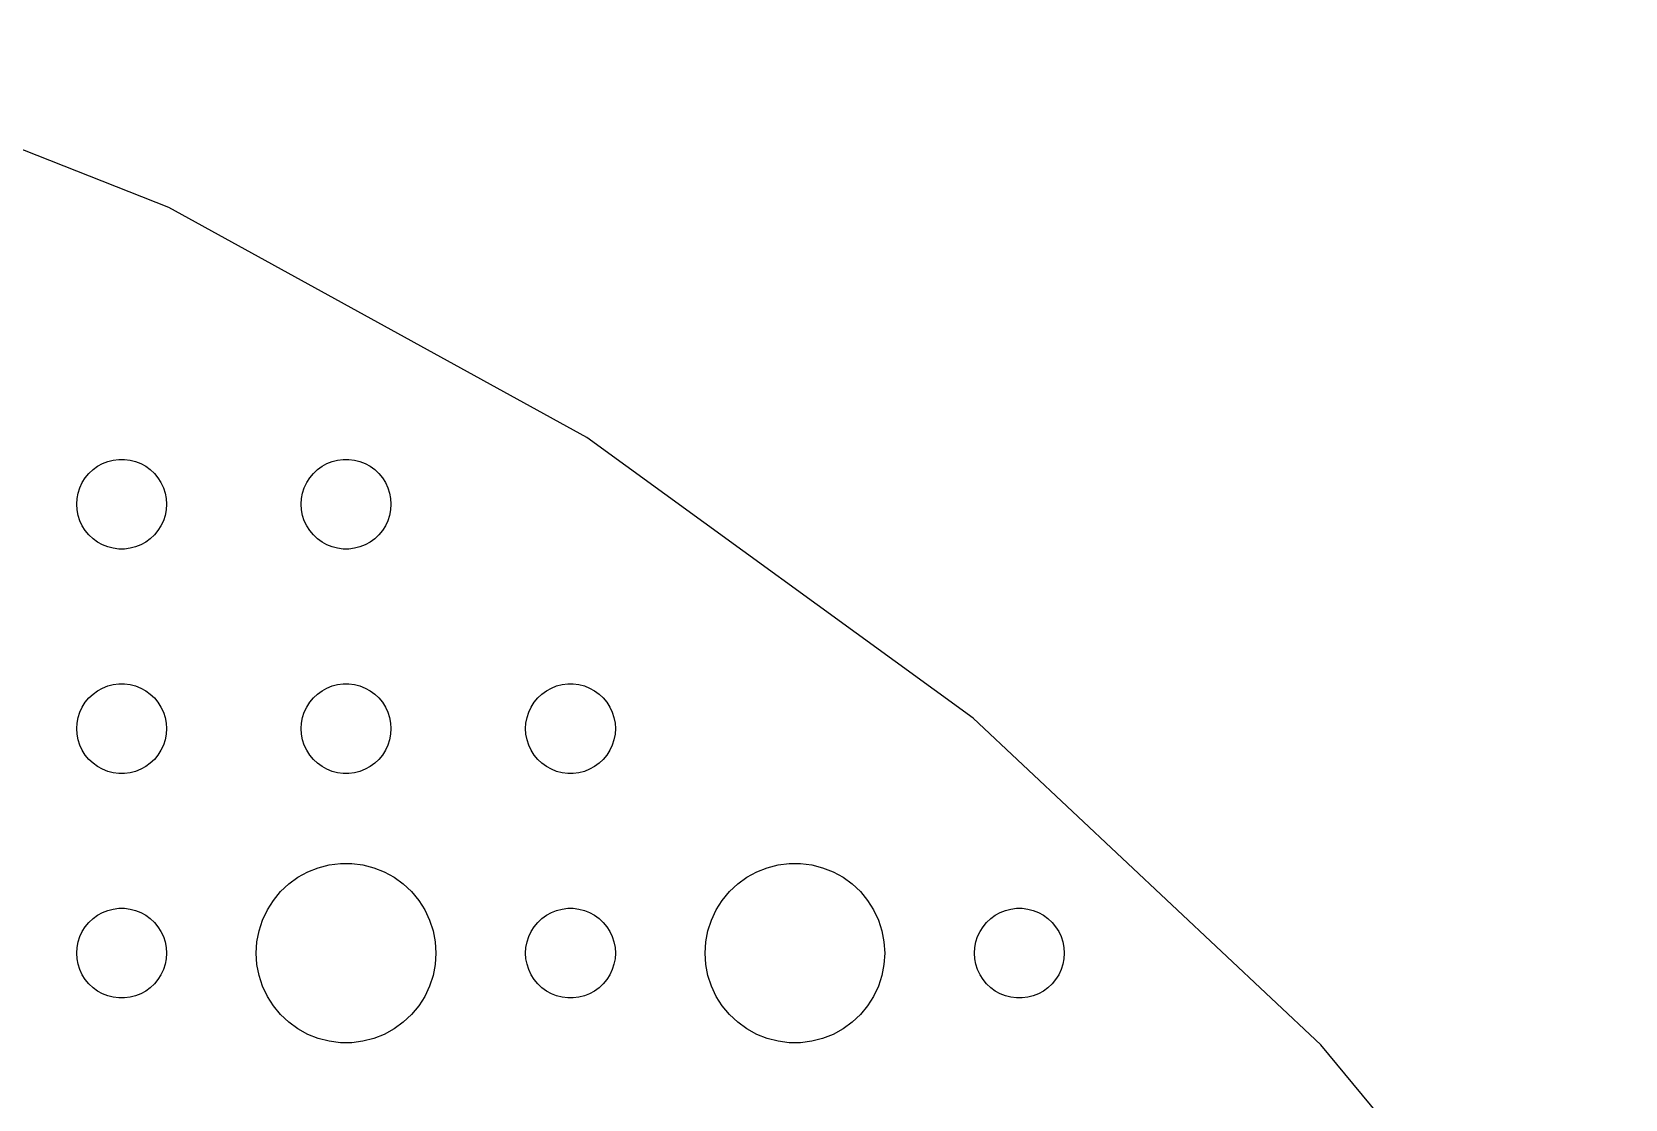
# Model space of a CAD drawing. Header units: metres. Extents: x -127 to 127, y -127 to 127.
# Drawn here: x 49.5 to 102.7, y 85.1 to 120.8 of the extents above; entities that cross this region are included whole.
import ezdxf

# ---------------------------------------------------------------- set-up
doc = ezdxf.new("R2010")
doc.units = ezdxf.units.M

msp = doc.modelspace()

# ---------------------------------------------------------------- linework, layer by layer
for p, q in [((54.074, 114.913), (39.2451, 120.784)), ((68.05, 107.23), (54.074, 114.913)), ((80.9529, 97.8552), (68.05, 107.23)), ((52.2189, 106.473), (52.4058, 106.497)), ((52.4058, 106.497), (52.5942, 106.497)), ((52.5942, 106.497), (52.7811, 106.473)), ((59.7189, 106.473), (59.9058, 106.497)), ((59.9058, 106.497), (60.0942, 106.497)), ((60.0942, 106.497), (60.2811, 106.473)), ((51.2865, 105.882), (51.4065, 106.027)), ((51.4065, 106.027), (51.5439, 106.156)), ((51.5439, 106.156), (51.6963, 106.266)), ((51.6963, 106.266), (51.8613, 106.357)), ((51.8613, 106.357), (52.0365, 106.427)), ((52.0365, 106.427), (52.2189, 106.473)), ((52.7811, 106.473), (52.9635, 106.427)), ((52.9635, 106.427), (53.1387, 106.357)), ((53.1387, 106.357), (53.3037, 106.266)), ((53.3037, 106.266), (53.4561, 106.156)), ((53.4561, 106.156), (53.5934, 106.027)), ((53.5934, 106.027), (53.7135, 105.882)), ((58.7865, 105.882), (58.9065, 106.027)), ((58.9065, 106.027), (59.0439, 106.156)), ((59.0439, 106.156), (59.1963, 106.266)), ((59.1963, 106.266), (59.3613, 106.357)), ((59.3613, 106.357), (59.5365, 106.427)), ((59.5365, 106.427), (59.7189, 106.473)), ((60.2811, 106.473), (60.4635, 106.427)), ((60.4635, 106.427), (60.6387, 106.357)), ((60.6387, 106.357), (60.8037, 106.266)), ((60.8037, 106.266), (60.9561, 106.156)), ((60.9561, 106.156), (61.0934, 106.027)), ((61.0934, 106.027), (61.2135, 105.882)), ((51.0471, 105.373), (51.1053, 105.552)), ((51.1053, 105.552), (51.1855, 105.723)), ((51.1855, 105.723), (51.2865, 105.882)), ((53.7135, 105.882), (53.8145, 105.723)), ((53.8145, 105.723), (53.8947, 105.552)), ((53.8947, 105.552), (53.9529, 105.373)), ((58.5471, 105.373), (58.6053, 105.552)), ((58.6053, 105.552), (58.6855, 105.723)), ((58.6855, 105.723), (58.7865, 105.882)), ((61.2135, 105.882), (61.3145, 105.723)), ((61.3145, 105.723), (61.3947, 105.552)), ((61.3947, 105.552), (61.4529, 105.373)), ((51, 105), (51.0118, 105.188)), ((51.0118, 104.812), (51, 105)), ((51.0118, 105.188), (51.0471, 105.373)), ((53.9529, 105.373), (53.9882, 105.188)), ((53.9882, 105.188), (54, 105)), ((54, 105), (53.9882, 104.812)), ((58.5, 105), (58.5118, 105.188)), ((58.5118, 104.812), (58.5, 105)), ((58.5118, 105.188), (58.5471, 105.373)), ((61.4529, 105.373), (61.4882, 105.188)), ((61.4882, 105.188), (61.5, 105)), ((61.5, 105), (61.4882, 104.812)), ((51.0471, 104.627), (51.0118, 104.812)), ((51.1053, 104.448), (51.0471, 104.627)), ((51.1855, 104.277), (51.1053, 104.448)), ((53.8947, 104.448), (53.8145, 104.277)), ((53.9529, 104.627), (53.8947, 104.448)), ((53.9882, 104.812), (53.9529, 104.627)), ((58.5471, 104.627), (58.5118, 104.812)), ((58.6053, 104.448), (58.5471, 104.627)), ((58.6855, 104.277), (58.6053, 104.448)), ((61.3947, 104.448), (61.3145, 104.277)), ((61.4529, 104.627), (61.3947, 104.448)), ((61.4882, 104.812), (61.4529, 104.627)), ((51.2865, 104.118), (51.1855, 104.277)), ((51.4065, 103.973), (51.2865, 104.118)), ((51.5439, 103.844), (51.4065, 103.973)), ((51.6963, 103.734), (51.5439, 103.844)), ((53.4561, 103.844), (53.3037, 103.734)), ((53.5934, 103.973), (53.4561, 103.844)), ((53.7135, 104.118), (53.5934, 103.973)), ((53.8145, 104.277), (53.7135, 104.118)), ((58.7865, 104.118), (58.6855, 104.277)), ((58.9065, 103.973), (58.7865, 104.118)), ((59.0439, 103.844), (58.9065, 103.973)), ((59.1963, 103.734), (59.0439, 103.844)), ((60.9561, 103.844), (60.8037, 103.734)), ((61.0934, 103.973), (60.9561, 103.844)), ((61.2135, 104.118), (61.0934, 103.973)), ((61.3145, 104.277), (61.2135, 104.118)), ((51.8613, 103.643), (51.6963, 103.734)), ((52.0365, 103.573), (51.8613, 103.643)), ((52.2189, 103.527), (52.0365, 103.573)), ((52.4058, 103.503), (52.2189, 103.527)), ((52.5942, 103.503), (52.4058, 103.503)), ((52.7811, 103.527), (52.5942, 103.503)), ((52.9635, 103.573), (52.7811, 103.527)), ((53.1387, 103.643), (52.9635, 103.573)), ((53.3037, 103.734), (53.1387, 103.643)), ((59.3613, 103.643), (59.1963, 103.734)), ((59.5365, 103.573), (59.3613, 103.643)), ((59.7189, 103.527), (59.5365, 103.573)), ((59.9058, 103.503), (59.7189, 103.527)), ((60.0942, 103.503), (59.9058, 103.503)), ((60.2811, 103.527), (60.0942, 103.503)), ((60.4635, 103.573), (60.2811, 103.527)), ((60.6387, 103.643), (60.4635, 103.573)), ((60.8037, 103.734), (60.6387, 103.643)), ((51.2865, 98.3817), (51.4065, 98.5268)), ((51.4065, 98.5268), (51.5439, 98.6558)), ((51.5439, 98.6558), (51.6963, 98.7665)), ((51.6963, 98.7665), (51.8613, 98.8572)), ((51.8613, 98.8572), (52.0365, 98.9266)), ((52.0365, 98.9266), (52.2189, 98.9734)), ((52.2189, 98.9734), (52.4058, 98.997)), ((52.4058, 98.997), (52.5942, 98.997)), ((52.5942, 98.997), (52.7811, 98.9734)), ((52.7811, 98.9734), (52.9635, 98.9266)), ((52.9635, 98.9266), (53.1387, 98.8572)), ((53.1387, 98.8572), (53.3037, 98.7665)), ((53.3037, 98.7665), (53.4561, 98.6558)), ((53.4561, 98.6558), (53.5934, 98.5268)), ((53.5934, 98.5268), (53.7135, 98.3817)), ((58.7865, 98.3817), (58.9065, 98.5268)), ((58.9065, 98.5268), (59.0439, 98.6558)), ((59.0439, 98.6558), (59.1963, 98.7665)), ((59.1963, 98.7665), (59.3613, 98.8572)), ((59.3613, 98.8572), (59.5365, 98.9266)), ((59.5365, 98.9266), (59.7189, 98.9734)), ((59.7189, 98.9734), (59.9058, 98.997)), ((59.9058, 98.997), (60.0942, 98.997)), ((60.0942, 98.997), (60.2811, 98.9734)), ((60.2811, 98.9734), (60.4635, 98.9266)), ((60.4635, 98.9266), (60.6387, 98.8572)), ((60.6387, 98.8572), (60.8037, 98.7665)), ((60.8037, 98.7665), (60.9561, 98.6558)), ((60.9561, 98.6558), (61.0934, 98.5268)), ((61.0934, 98.5268), (61.2135, 98.3817)), ((66.2865, 98.3817), (66.4065, 98.5268)), ((66.4065, 98.5268), (66.5439, 98.6558)), ((66.5439, 98.6558), (66.6963, 98.7665)), ((66.6963, 98.7665), (66.8613, 98.8572)), ((66.8613, 98.8572), (67.0365, 98.9266)), ((67.0365, 98.9266), (67.2189, 98.9734)), ((67.2189, 98.9734), (67.4058, 98.997)), ((67.4058, 98.997), (67.5942, 98.997)), ((67.5942, 98.997), (67.7811, 98.9734)), ((67.7811, 98.9734), (67.9635, 98.9266)), ((67.9635, 98.9266), (68.1387, 98.8572)), ((68.1387, 98.8572), (68.3037, 98.7665)), ((68.3037, 98.7665), (68.4561, 98.6558)), ((68.4561, 98.6558), (68.5934, 98.5268)), ((68.5934, 98.5268), (68.7135, 98.3817)), ((51.0471, 97.873), (51.1053, 98.0522)), ((51.1053, 98.0522), (51.1855, 98.2226)), ((51.1855, 98.2226), (51.2865, 98.3817)), ((53.7135, 98.3817), (53.8145, 98.2226)), ((53.8145, 98.2226), (53.8947, 98.0522)), ((53.8947, 98.0522), (53.9529, 97.873)), ((58.5471, 97.873), (58.6053, 98.0522)), ((58.6053, 98.0522), (58.6855, 98.2226)), ((58.6855, 98.2226), (58.7865, 98.3817)), ((61.2135, 98.3817), (61.3145, 98.2226)), ((61.3145, 98.2226), (61.3947, 98.0522)), ((61.3947, 98.0522), (61.4529, 97.873)), ((66.0471, 97.873), (66.1053, 98.0522)), ((66.1053, 98.0522), (66.1855, 98.2226)), ((66.1855, 98.2226), (66.2865, 98.3817)), ((68.7135, 98.3817), (68.8145, 98.2226)), ((68.8145, 98.2226), (68.8947, 98.0522)), ((68.8947, 98.0522), (68.9529, 97.873)), ((51, 97.5), (51.0118, 97.688)), ((51.0118, 97.312), (51, 97.5)), ((51.0118, 97.688), (51.0471, 97.873)), ((53.9529, 97.873), (53.9882, 97.688)), ((53.9882, 97.688), (54, 97.5)), ((54, 97.5), (53.9882, 97.312)), ((58.5, 97.5), (58.5118, 97.688)), ((58.5118, 97.312), (58.5, 97.5)), ((58.5118, 97.688), (58.5471, 97.873)), ((61.4529, 97.873), (61.4882, 97.688)), ((61.4882, 97.688), (61.5, 97.5)), ((61.5, 97.5), (61.4882, 97.312)), ((66, 97.5), (66.0118, 97.688)), ((66.0118, 97.312), (66, 97.5)), ((66.0118, 97.688), (66.0471, 97.873)), ((68.9529, 97.873), (68.9882, 97.688)), ((68.9882, 97.688), (69, 97.5)), ((69, 97.5), (68.9882, 97.312)), ((92.579, 86.9375), (80.9529, 97.8552)), ((51.0471, 97.127), (51.0118, 97.312)), ((51.1053, 96.9478), (51.0471, 97.127)), ((51.1855, 96.7774), (51.1053, 96.9478)), ((53.8947, 96.9478), (53.8145, 96.7774)), ((53.9529, 97.127), (53.8947, 96.9478)), ((53.9882, 97.312), (53.9529, 97.127)), ((58.5471, 97.127), (58.5118, 97.312)), ((58.6053, 96.9478), (58.5471, 97.127)), ((58.6855, 96.7774), (58.6053, 96.9478)), ((61.3947, 96.9478), (61.3145, 96.7774)), ((61.4529, 97.127), (61.3947, 96.9478)), ((61.4882, 97.312), (61.4529, 97.127)), ((66.0471, 97.127), (66.0118, 97.312)), ((66.1053, 96.9478), (66.0471, 97.127)), ((66.1855, 96.7774), (66.1053, 96.9478)), ((68.8947, 96.9478), (68.8145, 96.7774)), ((68.9529, 97.127), (68.8947, 96.9478)), ((68.9882, 97.312), (68.9529, 97.127)), ((51.2865, 96.6183), (51.1855, 96.7774)), ((51.4065, 96.4732), (51.2865, 96.6183)), ((51.5439, 96.3442), (51.4065, 96.4732)), ((53.5934, 96.4732), (53.4561, 96.3442)), ((53.7135, 96.6183), (53.5934, 96.4732)), ((53.8145, 96.7774), (53.7135, 96.6183)), ((58.7865, 96.6183), (58.6855, 96.7774)), ((58.9065, 96.4732), (58.7865, 96.6183)), ((59.0439, 96.3442), (58.9065, 96.4732)), ((61.0934, 96.4732), (60.9561, 96.3442)), ((61.2135, 96.6183), (61.0934, 96.4732)), ((61.3145, 96.7774), (61.2135, 96.6183)), ((66.2865, 96.6183), (66.1855, 96.7774)), ((66.4065, 96.4732), (66.2865, 96.6183)), ((66.5439, 96.3442), (66.4065, 96.4732)), ((68.5934, 96.4732), (68.4561, 96.3442)), ((68.7135, 96.6183), (68.5934, 96.4732)), ((68.8145, 96.7774), (68.7135, 96.6183)), ((51.6963, 96.2335), (51.5439, 96.3442)), ((51.8613, 96.1428), (51.6963, 96.2335)), ((52.0365, 96.0734), (51.8613, 96.1428)), ((52.2189, 96.0266), (52.0365, 96.0734)), ((52.4058, 96.003), (52.2189, 96.0266)), ((52.5942, 96.003), (52.4058, 96.003)), ((52.7811, 96.0266), (52.5942, 96.003)), ((52.9635, 96.0734), (52.7811, 96.0266)), ((53.1387, 96.1428), (52.9635, 96.0734)), ((53.3037, 96.2335), (53.1387, 96.1428)), ((53.4561, 96.3442), (53.3037, 96.2335)), ((59.1963, 96.2335), (59.0439, 96.3442)), ((59.3613, 96.1428), (59.1963, 96.2335)), ((59.5365, 96.0734), (59.3613, 96.1428)), ((59.7189, 96.0266), (59.5365, 96.0734)), ((59.9058, 96.003), (59.7189, 96.0266)), ((60.0942, 96.003), (59.9058, 96.003)), ((60.2811, 96.0266), (60.0942, 96.003)), ((60.4635, 96.0734), (60.2811, 96.0266)), ((60.6387, 96.1428), (60.4635, 96.0734)), ((60.8037, 96.2335), (60.6387, 96.1428)), ((60.9561, 96.3442), (60.8037, 96.2335)), ((66.6963, 96.2335), (66.5439, 96.3442)), ((66.8613, 96.1428), (66.6963, 96.2335)), ((67.0365, 96.0734), (66.8613, 96.1428)), ((67.2189, 96.0266), (67.0365, 96.0734)), ((67.4058, 96.003), (67.2189, 96.0266)), ((67.5942, 96.003), (67.4058, 96.003)), ((67.7811, 96.0266), (67.5942, 96.003)), ((67.9635, 96.0734), (67.7811, 96.0266)), ((68.1387, 96.1428), (67.9635, 96.0734)), ((68.3037, 96.2335), (68.1387, 96.1428)), ((68.4561, 96.3442), (68.3037, 96.2335)), ((58.3925, 92.533), (58.7227, 92.7145)), ((58.7227, 92.7145), (59.0729, 92.8532)), ((59.0729, 92.8532), (59.4379, 92.9469)), ((59.4379, 92.9469), (59.8116, 92.9941)), ((59.8116, 92.9941), (60.1884, 92.9941)), ((60.1884, 92.9941), (60.5621, 92.9469)), ((60.5621, 92.9469), (60.927, 92.8532)), ((60.927, 92.8532), (61.2773, 92.7145)), ((61.2773, 92.7145), (61.6075, 92.533)), ((73.3925, 92.533), (73.7227, 92.7145)), ((73.7227, 92.7145), (74.073, 92.8532)), ((74.073, 92.8532), (74.4379, 92.9469)), ((74.4379, 92.9469), (74.8116, 92.9941)), ((74.8116, 92.9941), (75.1884, 92.9941)), ((75.1884, 92.9941), (75.5621, 92.9469)), ((75.5621, 92.9469), (75.927, 92.8532)), ((75.927, 92.8532), (76.2773, 92.7145)), ((76.2773, 92.7145), (76.6075, 92.533)), ((57.8131, 92.0536), (58.0877, 92.3115)), ((58.0877, 92.3115), (58.3925, 92.533)), ((61.6075, 92.533), (61.9123, 92.3115)), ((61.9123, 92.3115), (62.1869, 92.0536)), ((72.8131, 92.0536), (73.0877, 92.3115)), ((73.0877, 92.3115), (73.3925, 92.533)), ((76.6075, 92.533), (76.9123, 92.3115)), ((76.9123, 92.3115), (77.1869, 92.0536)), ((57.3711, 91.4453), (57.5729, 91.7634)), ((57.5729, 91.7634), (57.8131, 92.0536)), ((62.1869, 92.0536), (62.427, 91.7634)), ((62.427, 91.7634), (62.6289, 91.4453)), ((72.3711, 91.4453), (72.573, 91.7634)), ((72.573, 91.7634), (72.8131, 92.0536)), ((77.1869, 92.0536), (77.427, 91.7634)), ((77.427, 91.7634), (77.6289, 91.4453)), ((51.4065, 91.0268), (51.5439, 91.1558)), ((51.5439, 91.1558), (51.6963, 91.2665)), ((51.6963, 91.2665), (51.8613, 91.3572)), ((51.8613, 91.3572), (52.0365, 91.4266)), ((52.0365, 91.4266), (52.2189, 91.4734)), ((52.2189, 91.4734), (52.4058, 91.497)), ((52.4058, 91.497), (52.5942, 91.497)), ((52.5942, 91.497), (52.7811, 91.4734)), ((52.7811, 91.4734), (52.9635, 91.4266)), ((52.9635, 91.4266), (53.1387, 91.3572)), ((53.1387, 91.3572), (53.3037, 91.2665)), ((53.3037, 91.2665), (53.4561, 91.1558)), ((53.4561, 91.1558), (53.5934, 91.0268)), ((57.0942, 90.7461), (57.2107, 91.1044)), ((57.2107, 91.1044), (57.3711, 91.4453)), ((62.6289, 91.4453), (62.7893, 91.1044)), ((62.7893, 91.1044), (62.9057, 90.7461)), ((66.4065, 91.0268), (66.5439, 91.1558)), ((66.5439, 91.1558), (66.6963, 91.2665)), ((66.6963, 91.2665), (66.8613, 91.3572)), ((66.8613, 91.3572), (67.0365, 91.4266)), ((67.0365, 91.4266), (67.2189, 91.4734)), ((67.2189, 91.4734), (67.4058, 91.497)), ((67.4058, 91.497), (67.5942, 91.497)), ((67.5942, 91.497), (67.7811, 91.4734)), ((67.7811, 91.4734), (67.9635, 91.4266)), ((67.9635, 91.4266), (68.1387, 91.3572)), ((68.1387, 91.3572), (68.3037, 91.2665)), ((68.3037, 91.2665), (68.4561, 91.1558)), ((68.4561, 91.1558), (68.5934, 91.0268)), ((72.0943, 90.7461), (72.2107, 91.1044)), ((72.2107, 91.1044), (72.3711, 91.4453)), ((77.6289, 91.4453), (77.7893, 91.1044)), ((77.7893, 91.1044), (77.9057, 90.7461)), ((81.4065, 91.0268), (81.5439, 91.1558)), ((81.5439, 91.1558), (81.6963, 91.2665)), ((81.6963, 91.2665), (81.8613, 91.3572)), ((81.8613, 91.3572), (82.0365, 91.4266)), ((82.0365, 91.4266), (82.2189, 91.4734)), ((82.2189, 91.4734), (82.4058, 91.497)), ((82.4058, 91.497), (82.5942, 91.497)), ((82.5942, 91.497), (82.7811, 91.4734)), ((82.7811, 91.4734), (82.9635, 91.4266)), ((82.9635, 91.4266), (83.1387, 91.3572)), ((83.1387, 91.3572), (83.3037, 91.2665)), ((83.3037, 91.2665), (83.4561, 91.1558)), ((83.4561, 91.1558), (83.5934, 91.0268)), ((51.0471, 90.373), (51.1053, 90.5522)), ((51.1053, 90.5522), (51.1855, 90.7226)), ((51.1855, 90.7226), (51.2865, 90.8817)), ((51.2865, 90.8817), (51.4065, 91.0268)), ((53.5934, 91.0268), (53.7135, 90.8817)), ((53.7135, 90.8817), (53.8145, 90.7226)), ((53.8145, 90.7226), (53.8947, 90.5522)), ((53.8947, 90.5522), (53.9529, 90.373)), ((57.0237, 90.376), (57.0942, 90.7461)), ((62.9057, 90.7461), (62.9763, 90.376)), ((66.0471, 90.373), (66.1053, 90.5522)), ((66.1053, 90.5522), (66.1855, 90.7226)), ((66.1855, 90.7226), (66.2865, 90.8817)), ((66.2865, 90.8817), (66.4065, 91.0268)), ((68.5934, 91.0268), (68.7135, 90.8817)), ((68.7135, 90.8817), (68.8145, 90.7226)), ((68.8145, 90.7226), (68.8947, 90.5522)), ((68.8947, 90.5522), (68.9529, 90.373)), ((72.0237, 90.376), (72.0943, 90.7461)), ((77.9057, 90.7461), (77.9763, 90.376)), ((81.0471, 90.373), (81.1053, 90.5522)), ((81.1053, 90.5522), (81.1855, 90.7226)), ((81.1855, 90.7226), (81.2865, 90.8817)), ((81.2865, 90.8817), (81.4065, 91.0268)), ((83.5934, 91.0268), (83.7135, 90.8817)), ((83.7135, 90.8817), (83.8145, 90.7226)), ((83.8145, 90.7226), (83.8947, 90.5522)), ((83.8947, 90.5522), (83.9529, 90.373)), ((51, 90), (51.0118, 90.188)), ((51.0118, 89.812), (51, 90)), ((51.0118, 90.188), (51.0471, 90.373)), ((53.9529, 90.373), (53.9882, 90.188)), ((53.9882, 90.188), (54, 90)), ((54, 90), (53.9882, 89.812)), ((57, 90), (57.0237, 90.376)), ((57.0237, 89.624), (57, 90)), ((62.9763, 90.376), (63, 90)), ((63, 90), (62.9763, 89.624)), ((66, 90), (66.0118, 90.188)), ((66.0118, 89.812), (66, 90)), ((66.0118, 90.188), (66.0471, 90.373)), ((68.9529, 90.373), (68.9882, 90.188)), ((68.9882, 90.188), (69, 90)), ((69, 90), (68.9882, 89.812)), ((72, 90), (72.0237, 90.376)), ((72.0237, 89.624), (72, 90)), ((77.9763, 90.376), (78, 90)), ((78, 90), (77.9763, 89.624)), ((81, 90), (81.0118, 90.188)), ((81.0118, 89.812), (81, 90)), ((81.0118, 90.188), (81.0471, 90.373)), ((83.9529, 90.373), (83.9882, 90.188)), ((83.9882, 90.188), (84, 90)), ((84, 90), (83.9882, 89.812)), ((51.0471, 89.627), (51.0118, 89.812)), ((51.1053, 89.4478), (51.0471, 89.627)), ((53.9529, 89.627), (53.8947, 89.4478)), ((53.9882, 89.812), (53.9529, 89.627)), ((57.0942, 89.2539), (57.0237, 89.624)), ((62.9763, 89.624), (62.9057, 89.2539)), ((66.0471, 89.627), (66.0118, 89.812)), ((66.1053, 89.4478), (66.0471, 89.627)), ((68.9529, 89.627), (68.8947, 89.4478)), ((68.9882, 89.812), (68.9529, 89.627)), ((72.0943, 89.2539), (72.0237, 89.624)), ((77.9763, 89.624), (77.9057, 89.2539)), ((81.0471, 89.627), (81.0118, 89.812)), ((81.1053, 89.4478), (81.0471, 89.627)), ((83.9529, 89.627), (83.8947, 89.4478)), ((83.9882, 89.812), (83.9529, 89.627)), ((51.1855, 89.2774), (51.1053, 89.4478)), ((51.2865, 89.1183), (51.1855, 89.2774)), ((51.4065, 88.9732), (51.2865, 89.1183)), ((51.5439, 88.8442), (51.4065, 88.9732)), ((53.5934, 88.9732), (53.4561, 88.8442)), ((53.7135, 89.1183), (53.5934, 88.9732)), ((53.8145, 89.2774), (53.7135, 89.1183)), ((53.8947, 89.4478), (53.8145, 89.2774)), ((57.2107, 88.8956), (57.0942, 89.2539)), ((62.9057, 89.2539), (62.7893, 88.8956)), ((66.1855, 89.2774), (66.1053, 89.4478)), ((66.2865, 89.1183), (66.1855, 89.2774)), ((66.4065, 88.9732), (66.2865, 89.1183)), ((66.5439, 88.8442), (66.4065, 88.9732)), ((68.5934, 88.9732), (68.4561, 88.8442)), ((68.7135, 89.1183), (68.5934, 88.9732)), ((68.8145, 89.2774), (68.7135, 89.1183)), ((68.8947, 89.4478), (68.8145, 89.2774)), ((72.2107, 88.8956), (72.0943, 89.2539)), ((77.9057, 89.2539), (77.7893, 88.8956)), ((81.1855, 89.2774), (81.1053, 89.4478)), ((81.2865, 89.1183), (81.1855, 89.2774)), ((81.4065, 88.9732), (81.2865, 89.1183)), ((81.5439, 88.8442), (81.4065, 88.9732)), ((83.5934, 88.9732), (83.4561, 88.8442)), ((83.7135, 89.1183), (83.5934, 88.9732)), ((83.8145, 89.2774), (83.7135, 89.1183)), ((83.8947, 89.4478), (83.8145, 89.2774)), ((51.6963, 88.7335), (51.5439, 88.8442)), ((51.8613, 88.6428), (51.6963, 88.7335)), ((52.0365, 88.5734), (51.8613, 88.6428)), ((52.2189, 88.5266), (52.0365, 88.5734)), ((52.4058, 88.503), (52.2189, 88.5266)), ((52.5942, 88.503), (52.4058, 88.503)), ((52.7811, 88.5266), (52.5942, 88.503)), ((52.9635, 88.5734), (52.7811, 88.5266)), ((53.1387, 88.6428), (52.9635, 88.5734)), ((53.3037, 88.7335), (53.1387, 88.6428)), ((53.4561, 88.8442), (53.3037, 88.7335)), ((57.3711, 88.5547), (57.2107, 88.8956)), ((57.5729, 88.2366), (57.3711, 88.5547)), ((62.6289, 88.5547), (62.427, 88.2366)), ((62.7893, 88.8956), (62.6289, 88.5547)), ((66.6963, 88.7335), (66.5439, 88.8442)), ((66.8613, 88.6428), (66.6963, 88.7335)), ((67.0365, 88.5734), (66.8613, 88.6428)), ((67.2189, 88.5266), (67.0365, 88.5734)), ((67.4058, 88.503), (67.2189, 88.5266)), ((67.5942, 88.503), (67.4058, 88.503)), ((67.7811, 88.5266), (67.5942, 88.503)), ((67.9635, 88.5734), (67.7811, 88.5266)), ((68.1387, 88.6428), (67.9635, 88.5734)), ((68.3037, 88.7335), (68.1387, 88.6428)), ((68.4561, 88.8442), (68.3037, 88.7335)), ((72.3711, 88.5547), (72.2107, 88.8956)), ((72.573, 88.2366), (72.3711, 88.5547)), ((77.6289, 88.5547), (77.427, 88.2366)), ((77.7893, 88.8956), (77.6289, 88.5547)), ((81.6963, 88.7335), (81.5439, 88.8442)), ((81.8613, 88.6428), (81.6963, 88.7335)), ((82.0365, 88.5734), (81.8613, 88.6428)), ((82.2189, 88.5266), (82.0365, 88.5734)), ((82.4058, 88.503), (82.2189, 88.5266)), ((82.5942, 88.503), (82.4058, 88.503)), ((82.7811, 88.5266), (82.5942, 88.503)), ((82.9635, 88.5734), (82.7811, 88.5266)), ((83.1387, 88.6428), (82.9635, 88.5734)), ((83.3037, 88.7335), (83.1387, 88.6428)), ((83.4561, 88.8442), (83.3037, 88.7335)), ((57.8131, 87.9464), (57.5729, 88.2366)), ((58.0877, 87.6885), (57.8131, 87.9464)), ((62.1869, 87.9464), (61.9123, 87.6885)), ((62.427, 88.2366), (62.1869, 87.9464)), ((72.8131, 87.9464), (72.573, 88.2366)), ((73.0877, 87.6885), (72.8131, 87.9464)), ((77.1869, 87.9464), (76.9123, 87.6885)), ((77.427, 88.2366), (77.1869, 87.9464)), ((58.3925, 87.467), (58.0877, 87.6885)), ((58.7227, 87.2855), (58.3925, 87.467)), ((61.6075, 87.467), (61.2773, 87.2855)), ((61.9123, 87.6885), (61.6075, 87.467)), ((73.3925, 87.467), (73.0877, 87.6885)), ((73.7227, 87.2855), (73.3925, 87.467)), ((76.6075, 87.467), (76.2773, 87.2855)), ((76.9123, 87.6885), (76.6075, 87.467)), ((59.0729, 87.1468), (58.7227, 87.2855)), ((59.4379, 87.0531), (59.0729, 87.1468)), ((59.8116, 87.0059), (59.4379, 87.0531)), ((60.1884, 87.0059), (59.8116, 87.0059)), ((60.5621, 87.0531), (60.1884, 87.0059)), ((60.927, 87.1468), (60.5621, 87.0531)), ((61.2773, 87.2855), (60.927, 87.1468)), ((74.073, 87.1468), (73.7227, 87.2855)), ((74.4379, 87.0531), (74.073, 87.1468)), ((74.8116, 87.0059), (74.4379, 87.0531)), ((75.1884, 87.0059), (74.8116, 87.0059)), ((75.5621, 87.0531), (75.1884, 87.0059)), ((75.927, 87.1468), (75.5621, 87.0531)), ((76.2773, 87.2855), (75.927, 87.1468)), ((102.745, 74.6487), (92.579, 86.9375))]:
    msp.add_line(p, q)

doc.saveas('drawing.dxf')
